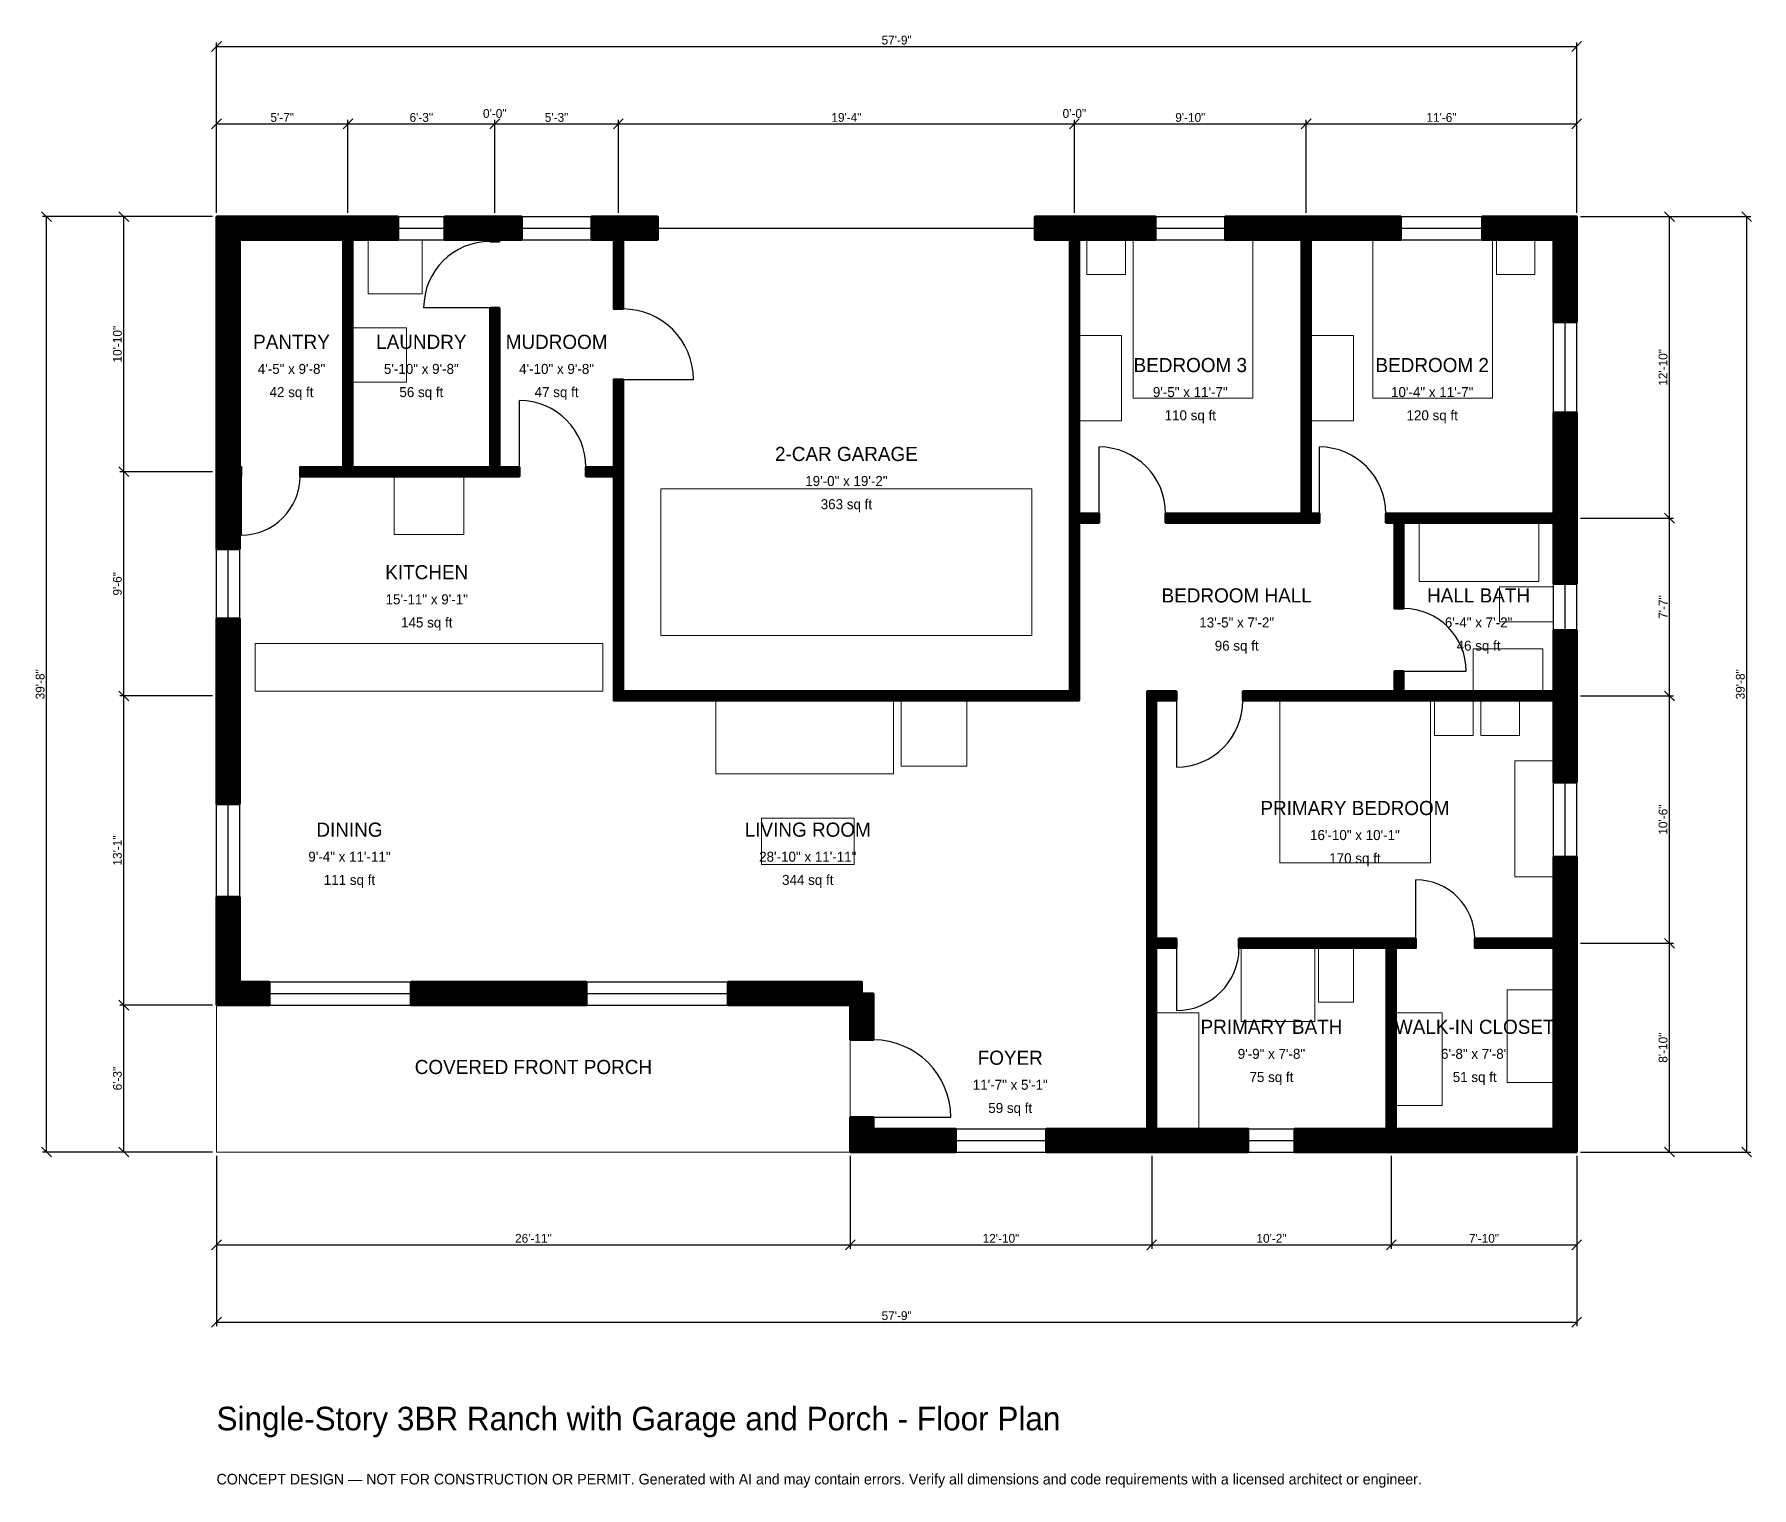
# Model space of a CAD drawing. Header units: inches. Extents: x -93 to 782, y -171 to 569.
import ezdxf
from ezdxf.enums import TextEntityAlignment as Align

# ---------------------------------------------------------------- set-up
doc = ezdxf.new("R2010")
doc.units = ezdxf.units.IN
doc.header["$MEASUREMENT"] = 0
doc.linetypes.add('DASHED', pattern=[0.6, 0.5, -0.1])
for name, color, linetype, lineweight in [('A-ANNO-DIMS', 1, 'Continuous', 13), ('A-ANNO-TEXT', 7, 'Continuous', 18), ('A-AREA-IDEN', 7, 'Continuous', 18), ('A-DOOR', 2, 'Continuous', 25), ('A-FLOR-FIXT', 9, 'Continuous', 13), ('A-FURN', 9, 'Continuous', 13), ('A-GLAZ', 4, 'Continuous', 25), ('A-SITE-PAVE', 8, 'Continuous', 13), ('A-WALL', 7, 'Continuous', 50), ('A-WALL-PATT', 8, 'Continuous', 13)]:
    doc.layers.add(name, color=color, linetype=linetype, lineweight=lineweight)
doc.dimstyles.new('PLAN', dxfattribs={"dimtxt": 4.5, "dimasz": 3, "dimexe": 2, "dimexo": 2, "dimgap": 1, "dimtad": 1, "dimdec": 0, "dimlunit": 4, "dimtsz": 2.5, "dimcen": 2.5, "dimclrd": 1, "dimclre": 1, "dimazin": 3, "dimtfac": 1, "dimtmove": 0, "dimatfit": 3})

msp = doc.modelspace()

# ---------------------------------------------------------------- hatches: boundary and pattern name
at = {"layer": 'A-WALL-PATT'}
h = msp.add_hatch(dxfattribs=at)
h.set_pattern_fill('ANSI31', color=8, scale=0.8)
h.paths.add_polyline_path([(0, 74.8031), (0, 86.6142), (0, 86.6142), (0, 129.9213), (11.811, 129.9213), (11.811, 86.6142), (26.9685, 86.6142), (26.9685, 74.8031), (11.811, 74.8031), (11.811, 74.8031), (0, 74.8031), (0, 74.8031), (0, 74.8031)])
h.paths.add_polyline_path([(0, 226.378), (0, 238.189), (0, 271.6535), (11.811, 271.6535), (11.811, 238.189), (11.811, 226.378), (11.811, 177.1654), (0, 177.1654), (0, 226.378)])
h.paths.add_polyline_path([(0, 340.5512), (0, 344.0945), (0, 344.0945), (0, 348.8189), (0, 348.8189), (0, 352.3622), (0, 464.5669), (0, 464.5669), (0, 476.378), (0, 476.378), (0, 476.378), (0, 476.378), (11.811, 476.378), (11.811, 476.378), (61.0236, 476.378), (64.5669, 476.378), (64.5669, 476.378), (69.2913, 476.378), (69.2913, 476.378), (72.8346, 476.378), (92.5197, 476.378), (92.5197, 464.5669), (72.8346, 464.5669), (69.2913, 464.5669), (69.2913, 348.8189), (139.3701, 348.8189), (139.3701, 429.9213), (144.0945, 429.9213), (144.0945, 348.8189), (154.3307, 348.8189), (154.3307, 344.0945), (144.0945, 344.0945), (139.3701, 344.0945), (139.3701, 344.0945), (69.2913, 344.0945), (64.5669, 344.0945), (42.5197, 344.0945), (42.5197, 348.8189), (64.5669, 348.8189), (64.5669, 464.5669), (61.0236, 464.5669), (11.811, 464.5669), (11.811, 352.3622), (11.811, 348.8189), (12.5984, 348.8189), (12.5984, 344.0945), (11.811, 344.0945), (11.811, 340.5512), (11.811, 307.0866), (0, 307.0866), (0, 340.5512)])
h.paths.add_polyline_path([(135.8268, 476.378), (139.3701, 476.378), (139.3701, 476.378), (144.0945, 476.378), (144.0945, 476.378), (147.6378, 476.378), (155.5118, 476.378), (155.5118, 464.5669), (147.6378, 464.5669), (144.0945, 464.5669), (144.0945, 463.7795), (139.3701, 463.7795), (139.3701, 464.5669), (135.8268, 464.5669), (116.1417, 464.5669), (116.1417, 476.378), (135.8268, 476.378)])
h.paths.add_polyline_path([(198.8189, 476.378), (202.3622, 476.378), (202.3622, 476.378), (207.0866, 476.378), (207.0866, 476.378), (210.6299, 476.378), (224.8031, 476.378), (224.8031, 464.5669), (210.6299, 464.5669), (207.0866, 464.5669), (207.0866, 429.3307), (202.3622, 429.3307), (202.3622, 464.5669), (198.8189, 464.5669), (190.9449, 464.5669), (190.9449, 476.378), (198.8189, 476.378)])
h.paths.add_polyline_path([(434.6457, 476.378), (434.6457, 476.378), (439.3701, 476.378), (439.3701, 476.378), (442.9134, 476.378), (442.9134, 476.378), (478.3465, 476.378), (478.3465, 464.5669), (439.3701, 464.5669), (439.3701, 325.1969), (449.6063, 325.1969), (449.6063, 320.4724), (439.3701, 320.4724), (439.3701, 234.6457), (439.3701, 229.9213), (434.6457, 229.9213), (207.0866, 229.9213), (202.3622, 229.9213), (202.3622, 234.6457), (202.3622, 344.0945), (188.189, 344.0945), (188.189, 348.8189), (202.3622, 348.8189), (202.3622, 393.5039), (207.0866, 393.5039), (207.0866, 348.8189), (207.0866, 344.0945), (207.0866, 234.6457), (434.6457, 234.6457), (434.6457, 320.4724), (434.6457, 320.4724), (434.6457, 325.1969), (434.6457, 325.1969), (434.6457, 464.5669), (431.1024, 464.5669), (431.1024, 464.5669), (416.9291, 464.5669), (416.9291, 476.378), (434.6457, 476.378)])
h.paths.add_polyline_path([(549.2126, 476.378), (552.7559, 476.378), (552.7559, 476.378), (557.4803, 476.378), (557.4803, 476.378), (561.0236, 476.378), (603.3465, 476.378), (603.3465, 464.5669), (561.0236, 464.5669), (557.4803, 464.5669), (557.4803, 325.1969), (561.811, 325.1969), (561.811, 320.4724), (557.4803, 320.4724), (552.7559, 320.4724), (483.4646, 320.4724), (483.4646, 325.1969), (552.7559, 325.1969), (552.7559, 464.5669), (549.2126, 464.5669), (513.7795, 464.5669), (513.7795, 476.378), (549.2126, 476.378)])
h.paths.add_polyline_path([(681.1024, 476.378), (681.1024, 476.378), (692.9134, 476.378), (692.9134, 476.378), (692.9134, 476.378), (692.9134, 464.5669), (692.9134, 464.5669), (692.9134, 422.6378), (681.1024, 422.6378), (681.1024, 464.5669), (644.685, 464.5669), (644.685, 476.378), (681.1024, 476.378)])
h.paths.add_polyline_path([(692.9134, 328.7402), (692.9134, 325.1969), (692.9134, 325.1969), (692.9134, 320.4724), (692.9134, 320.4724), (692.9134, 316.9291), (692.9134, 289.3701), (681.1024, 289.3701), (681.1024, 316.9291), (681.1024, 320.4724), (604.7244, 320.4724), (604.7244, 276.7717), (600, 276.7717), (600, 320.4724), (595.6693, 320.4724), (595.6693, 325.1969), (600, 325.1969), (604.7244, 325.1969), (681.1024, 325.1969), (681.1024, 328.7402), (681.1024, 376.5748), (692.9134, 376.5748), (692.9134, 328.7402)])
h.paths.add_polyline_path([(692.9134, 238.189), (692.9134, 234.6457), (692.9134, 234.6457), (692.9134, 229.9213), (692.9134, 229.9213), (692.9134, 226.378), (692.9134, 188.189), (681.1024, 188.189), (681.1024, 226.378), (681.1024, 229.9213), (604.7244, 229.9213), (600, 229.9213), (522.8346, 229.9213), (522.8346, 234.6457), (600, 234.6457), (600, 244.8819), (604.7244, 244.8819), (604.7244, 234.6457), (681.1024, 234.6457), (681.1024, 238.189), (681.1024, 265.748), (692.9134, 265.748), (692.9134, 238.189)])
h.paths.add_polyline_path([(692.9134, 108.6614), (692.9134, 108.6614), (692.9134, 103.937), (692.9134, 103.937), (692.9134, 100.3937), (692.9134, 100.3937), (692.9134, 11.811), (692.9134, 11.811), (692.9134, 0), (692.9134, 0), (692.9134, 0), (681.1024, 0), (681.1024, 0), (604.3307, 0), (600.7874, 0), (600.7874, 0), (596.063, 0), (596.063, 0), (592.5197, 0), (549.2126, 0), (549.2126, 11.811), (592.5197, 11.811), (596.063, 11.811), (596.063, 103.937), (520.8661, 103.937), (520.8661, 108.6614), (596.063, 108.6614), (600.7874, 108.6614), (611.0236, 108.6614), (611.0236, 103.937), (600.7874, 103.937), (600.7874, 11.811), (604.3307, 11.811), (681.1024, 11.811), (681.1024, 103.937), (640.9449, 103.937), (640.9449, 108.6614), (681.1024, 108.6614), (681.1024, 112.2047), (681.1024, 112.2047), (681.1024, 150.3937), (692.9134, 150.3937), (692.9134, 108.6614)])
h.paths.add_polyline_path([(482.2835, 0), (478.7402, 0), (478.7402, 0), (474.0157, 0), (474.0157, 0), (470.4724, 0), (422.6378, 0), (422.6378, 11.811), (470.4724, 11.811), (474.0157, 11.811), (474.0157, 77.1654), (474.0157, 77.1654), (474.0157, 103.937), (474.0157, 103.937), (474.0157, 108.6614), (474.0157, 108.6614), (474.0157, 229.9213), (474.0157, 229.9213), (474.0157, 234.6457), (474.0157, 234.6457), (478.7402, 234.6457), (488.9764, 234.6457), (488.9764, 229.9213), (478.7402, 229.9213), (478.7402, 108.6614), (488.9764, 108.6614), (488.9764, 103.937), (478.7402, 103.937), (478.7402, 72.4409), (478.7402, 72.4409), (478.7402, 11.811), (482.2835, 11.811), (525.5906, 11.811), (525.5906, 0), (482.2835, 0)])
h.paths.add_polyline_path([(334.6457, 0), (334.6457, 0), (322.8346, 0), (322.8346, 0), (322.8346, 0), (322.8346, 11.811), (322.8346, 11.811), (322.8346, 17.7165), (334.6457, 17.7165), (334.6457, 11.811), (376.5748, 11.811), (376.5748, 0), (334.6457, 0)])
h.paths.add_polyline_path([(322.8346, 74.8031), (260.4331, 74.8031), (260.4331, 86.6142), (328.7402, 86.6142), (328.7402, 80.7087), (334.6457, 80.7087), (334.6457, 57.0866), (322.8346, 57.0866), (322.8346, 74.8031)])
h.paths.add_polyline_path([(131.8898, 74.8031), (120.0787, 74.8031), (99.0157, 74.8031), (99.0157, 86.6142), (120.0787, 86.6142), (131.8898, 86.6142), (188.3858, 86.6142), (188.3858, 74.8031), (131.8898, 74.8031)])

# ---------------------------------------------------------------- linework, layer by layer
at = {"layer": 'A-DOOR', "linetype": 'DASHED'}
msp.add_line((224.8031, 470.4724), (416.9291, 470.4724), dxfattribs=at)
at = {"layer": 'A-DOOR'}
for p, q in [((139.3701, 429.9213), (105.5118, 429.9213)), ((207.0866, 393.5039), (242.9134, 393.5039)), ((154.3307, 348.8189), (154.3307, 382.6772)), ((449.6063, 325.1969), (449.6063, 359.0551)), ((561.811, 325.1969), (561.811, 359.0551)), ((12.5984, 344.0945), (12.5984, 314.1732)), ((604.7244, 244.8819), (636.6142, 244.8819)), ((488.9764, 229.9213), (488.9764, 196.063)), ((611.0236, 108.6614), (611.0236, 138.5827)), ((488.9764, 103.937), (488.9764, 72.0472)), ((334.6457, 17.7165), (374.0157, 17.7165))]:
    msp.add_line(p, q, dxfattribs=at)
for centre, radius, start, end in [((139.3701, 429.9213), 33.8583, 90, 180), ((207.0866, 393.5039), 35.8268, 0, 90), ((154.3307, 348.8189), 33.8583, 0, 90), ((449.6063, 325.1969), 33.8583, 0, 90), ((561.811, 325.1969), 33.8583, 0, 90), ((12.5984, 344.0945), 29.9213, 270, 360), ((604.7244, 244.8819), 31.8898, 0, 90), ((488.9764, 229.9213), 33.8583, 270, 360), ((611.0236, 108.6614), 29.9213, 0, 90), ((488.9764, 103.937), 31.8898, 270, 360), ((334.6457, 17.7165), 39.3701, 0, 90)]:
    msp.add_arc(centre, radius, start, end, dxfattribs=at)
at = {"layer": 'A-FLOR-FIXT'}
for points in [[(612.5984, 290.5512), (673.622, 290.5512), (673.622, 320.4724), (612.5984, 320.4724)], [(653.5433, 270.0787), (681.1024, 270.0787), (681.1024, 287.7953), (653.5433, 287.7953)], [(19.685, 234.6457), (196.8504, 234.6457), (196.8504, 259.0551), (19.685, 259.0551)], [(640.1575, 234.6457), (675.5906, 234.6457), (675.5906, 256.2992), (640.1575, 256.2992)], [(522.0472, 66.5354), (559.4488, 66.5354), (559.4488, 103.937), (522.0472, 103.937)], [(561.4173, 76.378), (579.1339, 76.378), (579.1339, 103.937), (561.4173, 103.937)], [(478.7402, 11.811), (500.3937, 11.811), (500.3937, 70.8661), (478.7402, 70.8661)]]:
    msp.add_lwpolyline(points, close=True, dxfattribs=at)
at = {"layer": 'A-FURN'}
for points in [[(77.1654, 437.0079), (104.7244, 437.0079), (104.7244, 464.5669), (77.1654, 464.5669)], [(443.3071, 446.8504), (462.9921, 446.8504), (462.9921, 464.5669), (443.3071, 464.5669)], [(466.9291, 383.8583), (527.9528, 383.8583), (527.9528, 464.5669), (466.9291, 464.5669)], [(588.9764, 383.8583), (650, 383.8583), (650, 464.5669), (588.9764, 464.5669)], [(651.9685, 446.8504), (671.6535, 446.8504), (671.6535, 464.5669), (651.9685, 464.5669)], [(69.2913, 392.126), (96.8504, 392.126), (96.8504, 419.685), (69.2913, 419.685)], [(439.3701, 372.4409), (461.0236, 372.4409), (461.0236, 415.748), (439.3701, 415.748)], [(557.4803, 372.4409), (579.1339, 372.4409), (579.1339, 415.748), (557.4803, 415.748)], [(90.5512, 314.5669), (125.9843, 314.5669), (125.9843, 344.0945), (90.5512, 344.0945)], [(226.378, 262.9921), (415.3543, 262.9921), (415.3543, 337.7953), (226.378, 337.7953)], [(254.3307, 192.5197), (344.8819, 192.5197), (344.8819, 229.9213), (254.3307, 229.9213)], [(348.8189, 196.4567), (382.2835, 196.4567), (382.2835, 229.9213), (348.8189, 229.9213)], [(541.7323, 147.2441), (618.5039, 147.2441), (618.5039, 229.9213), (541.7323, 229.9213)], [(620.4724, 212.2047), (640.1575, 212.2047), (640.1575, 229.9213), (620.4724, 229.9213)], [(644.0945, 212.2047), (663.7795, 212.2047), (663.7795, 229.9213), (644.0945, 229.9213)], [(661.4173, 140.1575), (681.1024, 140.1575), (681.1024, 199.2126), (661.4173, 199.2126)], [(277.5591, 146.4567), (324.8031, 146.4567), (324.8031, 170.0787), (277.5591, 170.0787)], [(657.4803, 35.4331), (681.1024, 35.4331), (681.1024, 82.6772), (657.4803, 82.6772)], [(600.7874, 23.622), (624.4094, 23.622), (624.4094, 70.8661), (600.7874, 70.8661)]]:
    msp.add_lwpolyline(points, close=True, dxfattribs=at)
at = {"layer": 'A-GLAZ'}
for p, q in [((92.5197, 476.378), (116.1417, 476.378)), ((155.5118, 476.378), (190.9449, 476.378)), ((478.3465, 476.378), (513.7795, 476.378)), ((603.3465, 476.378), (644.685, 476.378)), ((92.5197, 470.4724), (116.1417, 470.4724)), ((92.5197, 464.5669), (116.1417, 464.5669)), ((155.5118, 470.4724), (190.9449, 470.4724)), ((155.5118, 464.5669), (190.9449, 464.5669)), ((478.3465, 470.4724), (513.7795, 470.4724)), ((478.3465, 464.5669), (513.7795, 464.5669)), ((603.3465, 470.4724), (644.685, 470.4724)), ((603.3465, 464.5669), (644.685, 464.5669)), ((681.1024, 376.5748), (681.1024, 422.6378)), ((687.0079, 376.5748), (687.0079, 422.6378)), ((692.9134, 376.5748), (692.9134, 422.6378)), ((0, 271.6535), (0, 307.0866)), ((5.9055, 271.6535), (5.9055, 307.0866)), ((11.811, 271.6535), (11.811, 307.0866)), ((681.1024, 265.748), (681.1024, 289.3701)), ((687.0079, 265.748), (687.0079, 289.3701)), ((692.9134, 265.748), (692.9134, 289.3701)), ((681.1024, 150.3937), (681.1024, 188.189)), ((687.0079, 150.3937), (687.0079, 188.189)), ((692.9134, 150.3937), (692.9134, 188.189)), ((0, 129.9213), (0, 177.1654)), ((5.9055, 129.9213), (5.9055, 177.1654)), ((11.811, 129.9213), (11.811, 177.1654)), ((26.9685, 86.6142), (99.0157, 86.6142)), ((26.9685, 80.7087), (99.0157, 80.7087)), ((188.3858, 86.6142), (260.4331, 86.6142)), ((188.3858, 80.7087), (260.4331, 80.7087)), ((26.9685, 74.8031), (99.0157, 74.8031)), ((188.3858, 74.8031), (260.4331, 74.8031)), ((376.5748, 11.811), (422.6378, 11.811)), ((525.5906, 11.811), (549.2126, 11.811)), ((376.5748, 5.9055), (422.6378, 5.9055)), ((376.5748, 0), (422.6378, 0)), ((525.5906, 5.9055), (549.2126, 5.9055)), ((525.5906, 0), (549.2126, 0))]:
    msp.add_line(p, q, dxfattribs=at)
at = {"layer": 'A-SITE-PAVE', "linetype": 'DASHED'}
msp.add_lwpolyline([(0, 0), (322.8346, 0), (322.8346, 74.8031), (0, 74.8031)], close=True, dxfattribs=at)
at = {"layer": 'A-WALL'}
for points in [[(0, 340.5512), (0, 344.0945), (0, 344.0945), (0, 348.8189), (0, 348.8189), (0, 352.3622), (0, 464.5669), (0, 464.5669), (0, 476.378), (0, 476.378), (0, 476.378), (0, 476.378), (11.811, 476.378), (11.811, 476.378), (61.0236, 476.378), (64.5669, 476.378), (64.5669, 476.378), (69.2913, 476.378), (69.2913, 476.378), (72.8346, 476.378), (92.5197, 476.378), (92.5197, 464.5669), (72.8346, 464.5669), (69.2913, 464.5669), (69.2913, 348.8189), (139.3701, 348.8189), (139.3701, 429.9213), (144.0945, 429.9213), (144.0945, 348.8189), (154.3307, 348.8189), (154.3307, 344.0945), (144.0945, 344.0945), (139.3701, 344.0945), (139.3701, 344.0945), (69.2913, 344.0945), (64.5669, 344.0945), (42.5197, 344.0945), (42.5197, 348.8189), (64.5669, 348.8189), (64.5669, 464.5669), (61.0236, 464.5669), (11.811, 464.5669), (11.811, 352.3622), (11.811, 348.8189), (12.5984, 348.8189), (12.5984, 344.0945), (11.811, 344.0945), (11.811, 340.5512), (11.811, 307.0866), (0, 307.0866), (0, 340.5512)], [(135.8268, 476.378), (139.3701, 476.378), (139.3701, 476.378), (144.0945, 476.378), (144.0945, 476.378), (147.6378, 476.378), (155.5118, 476.378), (155.5118, 464.5669), (147.6378, 464.5669), (144.0945, 464.5669), (144.0945, 463.7795), (139.3701, 463.7795), (139.3701, 464.5669), (135.8268, 464.5669), (116.1417, 464.5669), (116.1417, 476.378), (135.8268, 476.378)], [(434.6457, 476.378), (434.6457, 476.378), (439.3701, 476.378), (439.3701, 476.378), (442.9134, 476.378), (442.9134, 476.378), (478.3465, 476.378), (478.3465, 464.5669), (439.3701, 464.5669), (439.3701, 325.1969), (449.6063, 325.1969), (449.6063, 320.4724), (439.3701, 320.4724), (439.3701, 234.6457), (439.3701, 229.9213), (434.6457, 229.9213), (207.0866, 229.9213), (202.3622, 229.9213), (202.3622, 234.6457), (202.3622, 344.0945), (188.189, 344.0945), (188.189, 348.8189), (202.3622, 348.8189), (202.3622, 393.5039), (207.0866, 393.5039), (207.0866, 348.8189), (207.0866, 344.0945), (207.0866, 234.6457), (434.6457, 234.6457), (434.6457, 320.4724), (434.6457, 320.4724), (434.6457, 325.1969), (434.6457, 325.1969), (434.6457, 464.5669), (431.1024, 464.5669), (431.1024, 464.5669), (416.9291, 464.5669), (416.9291, 476.378), (434.6457, 476.378)], [(198.8189, 476.378), (202.3622, 476.378), (202.3622, 476.378), (207.0866, 476.378), (207.0866, 476.378), (210.6299, 476.378), (224.8031, 476.378), (224.8031, 464.5669), (210.6299, 464.5669), (207.0866, 464.5669), (207.0866, 429.3307), (202.3622, 429.3307), (202.3622, 464.5669), (198.8189, 464.5669), (190.9449, 464.5669), (190.9449, 476.378), (198.8189, 476.378)], [(549.2126, 476.378), (552.7559, 476.378), (552.7559, 476.378), (557.4803, 476.378), (557.4803, 476.378), (561.0236, 476.378), (603.3465, 476.378), (603.3465, 464.5669), (561.0236, 464.5669), (557.4803, 464.5669), (557.4803, 325.1969), (561.811, 325.1969), (561.811, 320.4724), (557.4803, 320.4724), (552.7559, 320.4724), (483.4646, 320.4724), (483.4646, 325.1969), (552.7559, 325.1969), (552.7559, 464.5669), (549.2126, 464.5669), (513.7795, 464.5669), (513.7795, 476.378), (549.2126, 476.378)], [(681.1024, 476.378), (681.1024, 476.378), (692.9134, 476.378), (692.9134, 476.378), (692.9134, 476.378), (692.9134, 464.5669), (692.9134, 464.5669), (692.9134, 422.6378), (681.1024, 422.6378), (681.1024, 464.5669), (644.685, 464.5669), (644.685, 476.378), (681.1024, 476.378)], [(692.9134, 328.7402), (692.9134, 325.1969), (692.9134, 325.1969), (692.9134, 320.4724), (692.9134, 320.4724), (692.9134, 316.9291), (692.9134, 289.3701), (681.1024, 289.3701), (681.1024, 316.9291), (681.1024, 320.4724), (604.7244, 320.4724), (604.7244, 276.7717), (600, 276.7717), (600, 320.4724), (595.6693, 320.4724), (595.6693, 325.1969), (600, 325.1969), (604.7244, 325.1969), (681.1024, 325.1969), (681.1024, 328.7402), (681.1024, 376.5748), (692.9134, 376.5748), (692.9134, 328.7402)], [(0, 226.378), (0, 238.189), (0, 271.6535), (11.811, 271.6535), (11.811, 238.189), (11.811, 226.378), (11.811, 177.1654), (0, 177.1654), (0, 226.378)], [(692.9134, 238.189), (692.9134, 234.6457), (692.9134, 234.6457), (692.9134, 229.9213), (692.9134, 229.9213), (692.9134, 226.378), (692.9134, 188.189), (681.1024, 188.189), (681.1024, 226.378), (681.1024, 229.9213), (604.7244, 229.9213), (600, 229.9213), (522.8346, 229.9213), (522.8346, 234.6457), (600, 234.6457), (600, 244.8819), (604.7244, 244.8819), (604.7244, 234.6457), (681.1024, 234.6457), (681.1024, 238.189), (681.1024, 265.748), (692.9134, 265.748), (692.9134, 238.189)], [(482.2835, 0), (478.7402, 0), (478.7402, 0), (474.0157, 0), (474.0157, 0), (470.4724, 0), (422.6378, 0), (422.6378, 11.811), (470.4724, 11.811), (474.0157, 11.811), (474.0157, 77.1654), (474.0157, 77.1654), (474.0157, 103.937), (474.0157, 103.937), (474.0157, 108.6614), (474.0157, 108.6614), (474.0157, 229.9213), (474.0157, 229.9213), (474.0157, 234.6457), (474.0157, 234.6457), (478.7402, 234.6457), (488.9764, 234.6457), (488.9764, 229.9213), (478.7402, 229.9213), (478.7402, 108.6614), (488.9764, 108.6614), (488.9764, 103.937), (478.7402, 103.937), (478.7402, 72.4409), (478.7402, 72.4409), (478.7402, 11.811), (482.2835, 11.811), (525.5906, 11.811), (525.5906, 0), (482.2835, 0)], [(692.9134, 108.6614), (692.9134, 108.6614), (692.9134, 103.937), (692.9134, 103.937), (692.9134, 100.3937), (692.9134, 100.3937), (692.9134, 11.811), (692.9134, 11.811), (692.9134, 0), (692.9134, 0), (692.9134, 0), (681.1024, 0), (681.1024, 0), (604.3307, 0), (600.7874, 0), (600.7874, 0), (596.063, 0), (596.063, 0), (592.5197, 0), (549.2126, 0), (549.2126, 11.811), (592.5197, 11.811), (596.063, 11.811), (596.063, 103.937), (520.8661, 103.937), (520.8661, 108.6614), (596.063, 108.6614), (600.7874, 108.6614), (611.0236, 108.6614), (611.0236, 103.937), (600.7874, 103.937), (600.7874, 11.811), (604.3307, 11.811), (681.1024, 11.811), (681.1024, 103.937), (640.9449, 103.937), (640.9449, 108.6614), (681.1024, 108.6614), (681.1024, 112.2047), (681.1024, 112.2047), (681.1024, 150.3937), (692.9134, 150.3937), (692.9134, 108.6614)], [(0, 74.8031), (0, 86.6142), (0, 86.6142), (0, 129.9213), (11.811, 129.9213), (11.811, 86.6142), (26.9685, 86.6142), (26.9685, 74.8031), (11.811, 74.8031), (11.811, 74.8031), (0, 74.8031), (0, 74.8031), (0, 74.8031)], [(131.8898, 74.8031), (120.0787, 74.8031), (99.0157, 74.8031), (99.0157, 86.6142), (120.0787, 86.6142), (131.8898, 86.6142), (188.3858, 86.6142), (188.3858, 74.8031), (131.8898, 74.8031)], [(322.8346, 74.8031), (260.4331, 74.8031), (260.4331, 86.6142), (328.7402, 86.6142), (328.7402, 80.7087), (334.6457, 80.7087), (334.6457, 57.0866), (322.8346, 57.0866), (322.8346, 74.8031)], [(334.6457, 0), (334.6457, 0), (322.8346, 0), (322.8346, 0), (322.8346, 0), (322.8346, 11.811), (322.8346, 11.811), (322.8346, 17.7165), (334.6457, 17.7165), (334.6457, 11.811), (376.5748, 11.811), (376.5748, 0), (334.6457, 0)]]:
    msp.add_lwpolyline(points, close=True, dxfattribs=at)

# ---------------------------------------------------------------- texts
at = {"layer": 'A-ANNO-TEXT'}
for s, height, p in [('Single-Story 3BR Ranch with Garage and Porch - Floor Plan', 12, (0, -141.7323)), ('CONCEPT DESIGN — NOT FOR CONSTRUCTION OR PERMIT. Generated with AI and may contain errors. Verify all dimensions and code requirements with a licensed architect or engineer.', 5.4, (0, -169.2913))]:
    msp.add_text(s, height=height, dxfattribs=at).set_placement(p)
at = {"layer": 'A-AREA-IDEN'}
for s, height, p in [('PANTRY', 7.2, (38.189, 412.5984)), ('LAUNDRY', 7.2, (104.3307, 412.5984)), ('MUDROOM', 7.2, (173.2283, 412.5984)), ('BEDROOM 3', 7.2, (496.063, 400.7874)), ('BEDROOM 2', 7.2, (619.2913, 400.7874)), ('4\'-5" x 9\'-8"', 5.1, (38.189, 398.8189)), ('5\'-10" x 9\'-8"', 5.1, (104.3307, 398.8189)), ('4\'-10" x 9\'-8"', 5.1, (173.2283, 398.8189)), ('42 sq ft', 5.1, (38.189, 387.0079)), ('56 sq ft', 5.1, (104.3307, 387.0079)), ('47 sq ft', 5.1, (173.2283, 387.0079)), ('9\'-5" x 11\'-7"', 5.1, (496.063, 387.0079)), ('10\'-4" x 11\'-7"', 5.1, (619.2913, 387.0079)), ('110 sq ft', 5.1, (496.063, 375.1969)), ('120 sq ft', 5.1, (619.2913, 375.1969)), ('2-CAR GARAGE', 7.2, (320.8661, 355.5118)), ('19\'-0" x 19\'-2"', 5.1, (320.8661, 341.7323)), ('363 sq ft', 5.1, (320.8661, 329.9213)), ('KITCHEN', 7.2, (107.0866, 295.2756)), ('15\'-11" x 9\'-1"', 5.1, (107.0866, 281.4961)), ('BEDROOM HALL', 7.2, (519.685, 283.4646)), ('HALL BATH', 7.2, (642.9134, 283.4646)), ('145 sq ft', 5.1, (107.0866, 269.685)), ('13\'-5" x 7\'-2"', 5.1, (519.685, 269.685)), ('6\'-4" x 7\'-2"', 5.1, (642.9134, 269.685)), ('96 sq ft', 5.1, (519.685, 257.874)), ('46 sq ft', 5.1, (642.9134, 257.874)), ('PRIMARY BEDROOM', 7.2, (579.9213, 175.1969)), ('DINING', 7.2, (67.7165, 164.1732)), ('LIVING ROOM', 7.2, (301.1811, 164.1732)), ('16\'-10" x 10\'-1"', 5.1, (579.9213, 161.4173)), ('9\'-4" x 11\'-11"', 5.1, (67.7165, 150.3937)), ('28\'-10" x 11\'-11"', 5.1, (301.1811, 150.3937)), ('170 sq ft', 5.1, (579.9213, 149.6063)), ('111 sq ft', 5.1, (67.7165, 138.5827)), ('344 sq ft', 5.1, (301.1811, 138.5827)), ('PRIMARY BATH', 7.2, (537.4016, 63.7795)), ('WALK-IN CLOSET', 7.2, (640.9449, 63.7795)), ('9\'-9" x 7\'-8"', 5.1, (537.4016, 50)), ('6\'-8" x 7\'-8"', 5.1, (640.9449, 50)), ('COVERED FRONT PORCH', 7.2, (161.4173, 43.3071)), ('FOYER', 7.2, (404.3307, 48.0315)), ('11\'-7" x 5\'-1"', 5.1, (404.3307, 34.252)), ('75 sq ft', 5.1, (537.4016, 38.189)), ('51 sq ft', 5.1, (640.9449, 38.189)), ('59 sq ft', 5.1, (404.3307, 22.4409))]:
    msp.add_text(s, height=height, dxfattribs=at).set_placement(p, align=Align.MIDDLE_CENTER)

# ---------------------------------------------------------------- dimensions: what is measured, and where the dimension line sits
at = {"layer": 'A-ANNO-DIMS'}
for base, p1, p2, text in [((0, 562.9921), (0, 476.378), (692.9134, 476.378), '57\'-9"'), ((0, 523.622), (0, 476.378), (66.9291, 476.378), '5\'-7"'), ((66.9291, 523.622), (66.9291, 476.378), (141.7323, 476.378), '6\'-3"'), ((141.7323, 523.622), (141.7323, 476.378), (141.7323, 476.378), '0\'-0"'), ((141.7323, 523.622), (141.7323, 476.378), (204.7244, 476.378), '5\'-3"'), ((204.7244, 523.622), (204.7244, 476.378), (437.0079, 476.378), '19\'-4"'), ((437.0079, 523.622), (437.0079, 476.378), (437.0079, 476.378), '0\'-0"'), ((437.0079, 523.622), (437.0079, 476.378), (555.1181, 476.378), '9\'-10"'), ((555.1181, 523.622), (555.1181, 476.378), (692.9134, 476.378), '11\'-6"'), ((0, -47.2441), (0, 0), (322.8346, 0), '26\'-11"'), ((0, -86.6142), (0, 0), (692.9134, 0), '57\'-9"'), ((322.8346, -47.2441), (322.8346, 0), (476.378, 0), '12\'-10"'), ((476.378, -47.2441), (476.378, 0), (598.4252, 0), '10\'-2"'), ((598.4252, -47.2441), (598.4252, 0), (692.9134, 0), '7\'-10"')]:
    msp.add_linear_dim(base=base, p1=p1, p2=p2, text=text, dimstyle='PLAN', dxfattribs=at).render()
for base, p1, p2, text in [((-86.6142, 0), (0, 0), (0, 476.378), '39\'-8"'), ((-47.2441, 346.4567), (0, 346.4567), (0, 476.378), '10\'-10"'), ((740.1575, 322.8346), (692.9134, 322.8346), (692.9134, 476.378), '12\'-10"'), ((779.5276, 0), (692.9134, 0), (692.9134, 476.378), '39\'-8"'), ((-47.2441, 232.2835), (0, 232.2835), (0, 346.4567), '9\'-6"'), ((740.1575, 232.2835), (692.9134, 232.2835), (692.9134, 322.8346), '7\'-7"'), ((-47.2441, 74.8031), (0, 74.8031), (0, 232.2835), '13\'-1"'), ((740.1575, 106.2992), (692.9134, 106.2992), (692.9134, 232.2835), '10\'-6"'), ((740.1575, 0), (692.9134, 0), (692.9134, 106.2992), '8\'-10"'), ((-47.2441, 0), (0, 0), (0, 74.8031), '6\'-3"')]:
    msp.add_linear_dim(base=base, p1=p1, p2=p2, angle=90, text=text, dimstyle='PLAN', dxfattribs=at).render()

doc.saveas('drawing.dxf')
